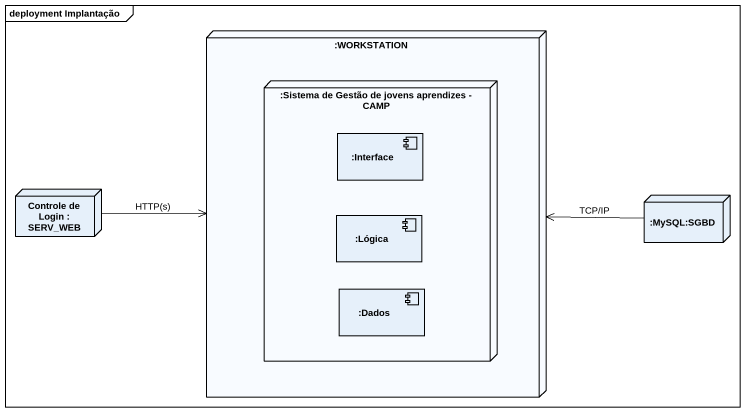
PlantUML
@startuml
mainframe deployment Implantação
node ":WORKSTATION" as WORKSTATION {
  node ":Sistema de Gestão de jovens aprendizes - CAMP" as Sistema_de_Gestão_de_jovens {
    component ":Interface" as Interface_
    component ":Lógica" as Lógica
    component ":Dados" as Dados
  }
}
node "Controle de Login : SERV_WEB" as Controle_de_Login
node ":MySQL:SGBD" as MySQL_SGBD
Controle_de_Login -right-> WORKSTATION : HTTP(s)
MySQL_SGBD -left-> WORKSTATION : TCP/IP
@enduml
